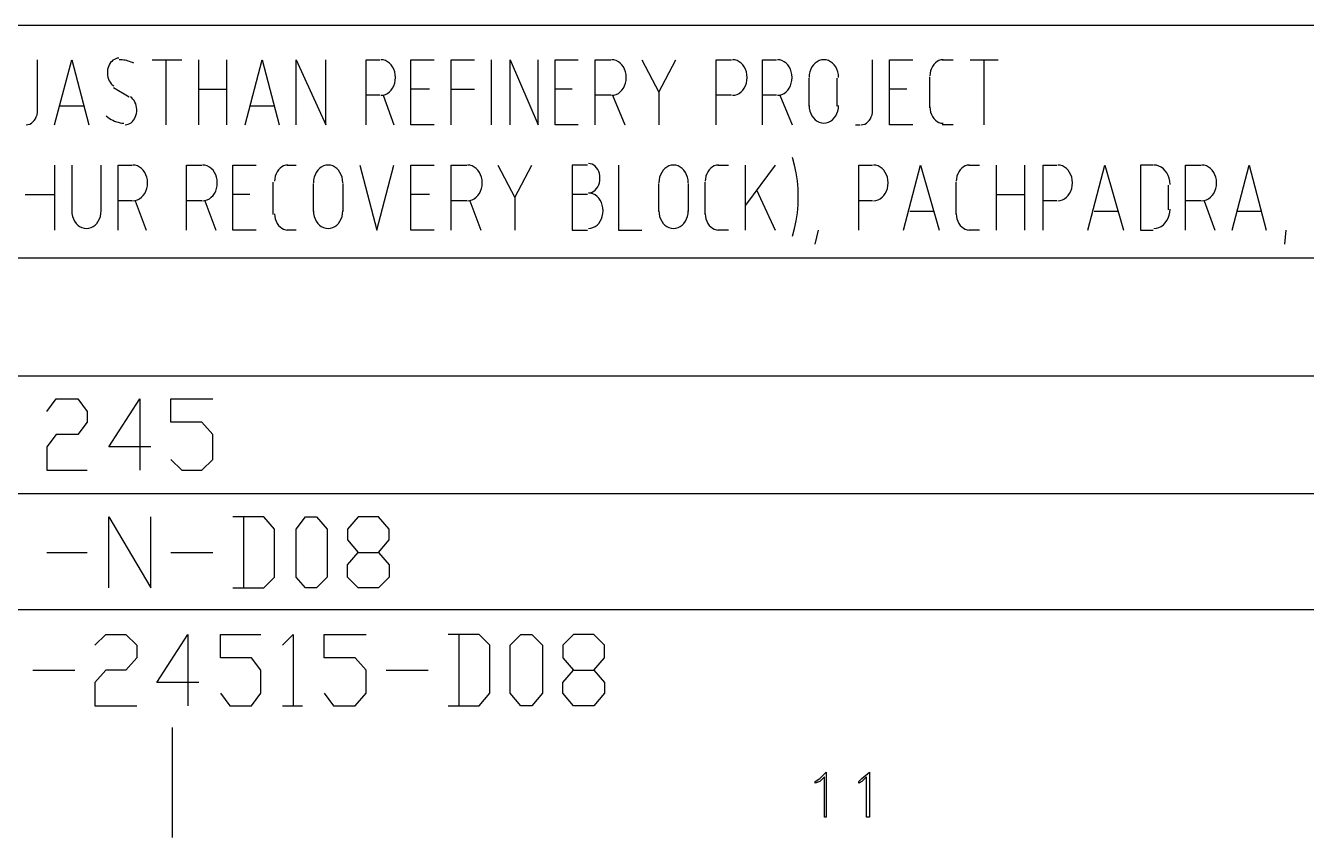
# Model space of a CAD drawing. Header units: millimetres. Extents: x 43 to 1147, y -811 to -31.
# Drawn here: x 943.4 to 1042.6, y -811 to -748.1 of the extents above; entities that cross this region are included whole.
import ezdxf

# ---------------------------------------------------------------- set-up
doc = ezdxf.new("R2010")
doc.units = ezdxf.units.MM
doc.layers.add('EDITED_LINES', color=4, linetype='Continuous')

msp = doc.modelspace()

# ---------------------------------------------------------------- linework, layer by layer
at = {"layer": 'EDITED_LINES'}
for p, q in [((1137.28, -748.12), (52.24, -748.12)), ((944.32, -754.72), (944.32, -750.76)), ((945.64, -755.8), (946.96, -750.76)), ((946.96, -750.76), (948.28, -755.8)), ((949.973, -750.988), (949.896, -751.102)), ((950.06, -750.887), (949.973, -750.988)), ((950.157, -750.802), (950.06, -750.887)), ((950.263, -750.734), (950.157, -750.802)), ((950.375, -750.683), (950.263, -750.734)), ((950.493, -750.651), (950.375, -750.683)), ((950.616, -750.64), (950.493, -750.651)), ((950.763, -750.764), (950.647, -750.76)), ((950.878, -750.773), (950.763, -750.764)), ((950.993, -750.788), (950.878, -750.773)), ((951.107, -750.808), (950.993, -750.788)), ((951.22, -750.833), (951.107, -750.808)), ((951.332, -750.864), (951.22, -750.833)), ((951.444, -750.9), (951.332, -750.864)), ((951.554, -750.94), (951.444, -750.9)), ((951.663, -750.986), (951.554, -750.94)), ((951.771, -751.038), (951.663, -750.986)), ((953.2, -750.76), (955.48, -750.76)), ((954.28, -755.8), (954.28, -750.76)), ((956.8, -755.8), (956.8, -750.76)), ((958.96, -750.76), (958.96, -755.8)), ((960.4, -755.8), (961.72, -750.76)), ((961.72, -750.76), (963.04, -755.8)), ((964.36, -755.8), (964.36, -750.76)), ((964.36, -750.76), (966.64, -755.8)), ((966.64, -755.8), (966.64, -750.76)), ((969.76, -755.8), (969.76, -750.76)), ((969.76, -750.76), (970.84, -750.76)), ((971.085, -750.778), (970.9, -750.76)), ((971.26, -750.83), (971.085, -750.778)), ((971.424, -750.914), (971.26, -750.83)), ((971.573, -751.026), (971.424, -750.914)), ((973.24, -755.8), (973.24, -750.76)), ((973.24, -750.76), (975.04, -750.76)), ((976.36, -755.8), (976.36, -750.76)), ((976.36, -750.76), (978.16, -750.76)), ((979.48, -755.8), (979.48, -750.76)), ((980.92, -755.8), (980.92, -750.76)), ((980.92, -750.76), (983.08, -755.8)), ((983.08, -755.8), (983.08, -750.76)), ((984.4, -755.8), (984.4, -750.76)), ((984.4, -750.76), (986.2, -750.76)), ((987.52, -755.8), (987.52, -750.76)), ((987.52, -750.76), (988.72, -750.76)), ((988.965, -750.778), (988.78, -750.76)), ((989.14, -750.83), (988.965, -750.778)), ((989.304, -750.914), (989.14, -750.83)), ((989.453, -751.026), (989.304, -750.914)), ((991.12, -750.76), (992.44, -753.28)), ((992.44, -753.28), (993.76, -750.76)), ((996.88, -755.8), (996.88, -750.76)), ((996.88, -750.76), (998.08, -750.76)), ((998.325, -750.778), (998.14, -750.76)), ((998.5, -750.83), (998.325, -750.778)), ((998.664, -750.914), (998.5, -750.83)), ((998.813, -751.026), (998.664, -750.914)), ((1000.48, -755.8), (1000.48, -750.76)), ((1000.48, -750.76), (1001.56, -750.76)), ((1001.805, -750.778), (1001.62, -750.76)), ((1001.98, -750.83), (1001.805, -750.778)), ((1002.144, -750.914), (1001.98, -750.83)), ((1002.293, -751.026), (1002.144, -750.914)), ((1004.696, -750.914), (1004.547, -751.026)), ((1004.86, -750.83), (1004.696, -750.914)), ((1005.035, -750.778), (1004.86, -750.83)), ((1005.22, -750.76), (1005.035, -750.778)), ((1005.405, -750.778), (1005.22, -750.76)), ((1005.58, -750.83), (1005.405, -750.778)), ((1005.744, -750.914), (1005.58, -750.83)), ((1005.893, -751.026), (1005.744, -750.914)), ((1009, -754.72), (1009, -750.76)), ((1010.32, -755.8), (1010.32, -750.76)), ((1010.32, -750.76), (1012.12, -750.76)), ((1013.858, -751.003), (1013.739, -751.129)), ((1013.991, -750.901), (1013.858, -751.003)), ((1014.138, -750.824), (1013.991, -750.901)), ((1014.295, -750.777), (1014.138, -750.824)), ((1014.46, -750.76), (1014.295, -750.777)), ((1014.4, -750.76), (1015.24, -750.76)), ((1016.56, -750.76), (1018.72, -750.76)), ((1017.64, -755.8), (1017.64, -750.76)), ((949.724, -751.671), (949.721, -751.824)), ((949.721, -751.824), (949.733, -751.975)), ((949.744, -751.517), (949.724, -751.671)), ((949.733, -751.975), (949.761, -752.12)), ((949.781, -751.368), (949.744, -751.517)), ((949.832, -751.23), (949.781, -751.368)), ((949.896, -751.102), (949.832, -751.23)), ((971.706, -751.164), (971.573, -751.026)), ((971.82, -751.325), (971.706, -751.164)), ((971.913, -751.506), (971.82, -751.325)), ((971.982, -751.704), (971.913, -751.506)), ((972.025, -751.916), (971.982, -751.704)), ((972.04, -752.14), (972.025, -751.916)), ((989.586, -751.164), (989.453, -751.026)), ((989.7, -751.325), (989.586, -751.164)), ((989.793, -751.506), (989.7, -751.325)), ((989.862, -751.704), (989.793, -751.506)), ((989.905, -751.916), (989.862, -751.704)), ((989.92, -752.14), (989.905, -751.916)), ((998.946, -751.164), (998.813, -751.026)), ((999.06, -751.325), (998.946, -751.164)), ((999.153, -751.506), (999.06, -751.325)), ((999.222, -751.704), (999.153, -751.506)), ((999.265, -751.916), (999.222, -751.704)), ((999.28, -752.14), (999.265, -751.916)), ((1002.426, -751.164), (1002.293, -751.026)), ((1002.54, -751.325), (1002.426, -751.164)), ((1002.633, -751.506), (1002.54, -751.325)), ((1002.702, -751.704), (1002.633, -751.506)), ((1002.745, -751.916), (1002.702, -751.704)), ((1002.76, -752.14), (1002.745, -751.916)), ((1004.095, -751.916), (1004.08, -752.14)), ((1004.138, -751.704), (1004.095, -751.916)), ((1004.207, -751.506), (1004.138, -751.704)), ((1004.3, -751.325), (1004.207, -751.506)), ((1004.414, -751.164), (1004.3, -751.325)), ((1004.547, -751.026), (1004.414, -751.164)), ((1006.026, -751.164), (1005.893, -751.026)), ((1006.14, -751.325), (1006.026, -751.164)), ((1006.233, -751.506), (1006.14, -751.325)), ((1006.302, -751.704), (1006.233, -751.506)), ((1006.345, -751.916), (1006.302, -751.704)), ((1006.36, -752.14), (1006.345, -751.916)), ((1013.453, -751.816), (1013.44, -752.02)), ((1013.492, -751.622), (1013.453, -751.816)), ((1013.554, -751.441), (1013.492, -751.622)), ((1013.637, -751.276), (1013.554, -751.441)), ((1013.739, -751.129), (1013.637, -751.276)), ((949.761, -752.12), (949.804, -752.26)), ((949.804, -752.26), (949.86, -752.391)), ((949.86, -752.391), (949.93, -752.512)), ((949.93, -752.512), (950.013, -752.621)), ((950.013, -752.621), (950.107, -752.717)), ((950.107, -752.717), (950.213, -752.797)), ((950.2, -752.92), (951.4, -753.64)), ((971.706, -753.116), (971.82, -752.955)), ((971.82, -752.955), (971.913, -752.774)), ((971.913, -752.774), (971.982, -752.576)), ((971.982, -752.576), (972.025, -752.364)), ((972.025, -752.364), (972.04, -752.14)), ((989.586, -753.116), (989.7, -752.955)), ((989.7, -752.955), (989.793, -752.774)), ((989.793, -752.774), (989.862, -752.576)), ((989.862, -752.576), (989.905, -752.364)), ((989.905, -752.364), (989.92, -752.14)), ((998.946, -753.116), (999.06, -752.955)), ((999.06, -752.955), (999.153, -752.774)), ((999.153, -752.774), (999.222, -752.576)), ((999.222, -752.576), (999.265, -752.364)), ((999.265, -752.364), (999.28, -752.14)), ((1002.426, -753.116), (1002.54, -752.955)), ((1002.54, -752.955), (1002.633, -752.774)), ((1002.633, -752.774), (1002.702, -752.576)), ((1002.702, -752.576), (1002.745, -752.364)), ((1002.745, -752.364), (1002.76, -752.14)), ((1004.08, -754.36), (1004.08, -752.2)), ((1006.24, -752.2), (1006.24, -754.36)), ((1013.44, -754.48), (1013.44, -752.08)), ((951.613, -753.723), (951.507, -753.643)), ((951.707, -753.819), (951.613, -753.723)), ((951.79, -753.928), (951.707, -753.819)), ((951.86, -754.049), (951.79, -753.928)), ((956.8, -753.04), (958.96, -753.04)), ((970.84, -753.52), (969.76, -753.52)), ((970.9, -753.52), (971.085, -753.502)), ((971.08, -753.52), (971.92, -755.8)), ((971.085, -753.502), (971.26, -753.45)), ((971.26, -753.45), (971.424, -753.366)), ((971.424, -753.366), (971.573, -753.254)), ((971.573, -753.254), (971.706, -753.116)), ((974.68, -753.04), (973.24, -753.04)), ((976.36, -753.04), (978.16, -753.04)), ((985.72, -753.04), (984.4, -753.04)), ((988.72, -753.52), (987.52, -753.52)), ((988.78, -753.52), (988.965, -753.502)), ((988.84, -753.52), (989.8, -755.8)), ((988.965, -753.502), (989.14, -753.45)), ((989.14, -753.45), (989.304, -753.366)), ((989.304, -753.366), (989.453, -753.254)), ((989.453, -753.254), (989.586, -753.116)), ((992.44, -753.28), (992.44, -755.8)), ((998.08, -753.52), (996.88, -753.52)), ((998.14, -753.52), (998.325, -753.502)), ((998.325, -753.502), (998.5, -753.45)), ((998.5, -753.45), (998.664, -753.366)), ((998.664, -753.366), (998.813, -753.254)), ((998.813, -753.254), (998.946, -753.116)), ((1001.56, -753.52), (1000.48, -753.52)), ((1001.62, -753.52), (1001.805, -753.502)), ((1001.8, -753.52), (1002.76, -755.8)), ((1001.805, -753.502), (1001.98, -753.45)), ((1001.98, -753.45), (1002.144, -753.366)), ((1002.144, -753.366), (1002.293, -753.254)), ((1002.293, -753.254), (1002.426, -753.116)), ((1011.64, -753.04), (1010.32, -753.04)), ((944.274, -755.02), (944.308, -754.845)), ((944.308, -754.845), (944.32, -754.66)), ((947.92, -754.36), (946, -754.36)), ((951.916, -754.18), (951.86, -754.049)), ((951.959, -754.32), (951.916, -754.18)), ((951.939, -755.072), (951.976, -754.923)), ((951.987, -754.465), (951.959, -754.32)), ((951.976, -754.923), (951.996, -754.769)), ((951.999, -754.616), (951.987, -754.465)), ((951.996, -754.769), (951.999, -754.616)), ((962.68, -754.36), (960.76, -754.36)), ((1004.08, -754.3), (1004.095, -754.524)), ((1004.095, -754.524), (1004.138, -754.736)), ((1004.138, -754.736), (1004.207, -754.934)), ((1004.207, -754.934), (1004.3, -755.115)), ((1006.14, -755.115), (1006.233, -754.934)), ((1006.233, -754.934), (1006.302, -754.736)), ((1006.302, -754.736), (1006.345, -754.524)), ((1006.345, -754.524), (1006.36, -754.3)), ((1008.954, -755.02), (1008.988, -754.845)), ((1008.988, -754.845), (1009, -754.66)), ((1013.44, -754.42), (1013.453, -754.624)), ((1013.453, -754.624), (1013.492, -754.818)), ((1013.492, -754.818), (1013.554, -754.999)), ((943.42, -755.8), (943.566, -755.785)), ((943.566, -755.785), (943.704, -755.742)), ((943.704, -755.742), (943.834, -755.673)), ((943.834, -755.673), (943.952, -755.58)), ((943.952, -755.58), (944.056, -755.466)), ((944.056, -755.466), (944.146, -755.333)), ((944.146, -755.333), (944.22, -755.184)), ((944.22, -755.184), (944.274, -755.02)), ((949.636, -755.119), (949.759, -755.216)), ((949.759, -755.216), (949.885, -755.305)), ((949.885, -755.305), (950.015, -755.385)), ((950.015, -755.385), (950.148, -755.456)), ((950.148, -755.456), (950.284, -755.517)), ((950.284, -755.517), (950.423, -755.568)), ((950.423, -755.568), (950.564, -755.611)), ((950.564, -755.611), (950.706, -755.643)), ((950.706, -755.643), (950.851, -755.665)), ((950.851, -755.665), (950.996, -755.677)), ((951.104, -755.8), (951.227, -755.789)), ((951.227, -755.789), (951.345, -755.757)), ((951.345, -755.757), (951.457, -755.706)), ((951.457, -755.706), (951.563, -755.638)), ((951.563, -755.638), (951.66, -755.553)), ((951.66, -755.553), (951.747, -755.452)), ((951.747, -755.452), (951.824, -755.338)), ((951.824, -755.338), (951.888, -755.21)), ((951.888, -755.21), (951.939, -755.072)), ((975.04, -755.8), (973.24, -755.8)), ((986.2, -755.8), (984.4, -755.8)), ((1004.3, -755.115), (1004.414, -755.276)), ((1004.414, -755.276), (1004.547, -755.414)), ((1004.547, -755.414), (1004.696, -755.526)), ((1004.696, -755.526), (1004.86, -755.61)), ((1004.86, -755.61), (1005.035, -755.662)), ((1005.035, -755.662), (1005.22, -755.68)), ((1005.22, -755.68), (1005.405, -755.662)), ((1005.405, -755.662), (1005.58, -755.61)), ((1005.58, -755.61), (1005.744, -755.526)), ((1005.744, -755.526), (1005.893, -755.414)), ((1005.893, -755.414), (1006.026, -755.276)), ((1006.026, -755.276), (1006.14, -755.115)), ((1007.68, -755.8), (1008.04, -755.8)), ((1008.1, -755.8), (1008.246, -755.785)), ((1008.246, -755.785), (1008.384, -755.742)), ((1008.384, -755.742), (1008.514, -755.673)), ((1008.514, -755.673), (1008.632, -755.58)), ((1008.632, -755.58), (1008.736, -755.466)), ((1008.736, -755.466), (1008.826, -755.333)), ((1008.826, -755.333), (1008.9, -755.184)), ((1008.9, -755.184), (1008.954, -755.02)), ((1012.12, -755.8), (1010.32, -755.8)), ((1013.554, -754.999), (1013.637, -755.164)), ((1013.637, -755.164), (1013.739, -755.311)), ((1013.739, -755.311), (1013.858, -755.437)), ((1013.858, -755.437), (1013.991, -755.539)), ((1013.991, -755.539), (1014.138, -755.616)), ((1014.138, -755.616), (1014.295, -755.664)), ((1014.295, -755.664), (1014.46, -755.68)), ((1015.24, -755.8), (1014.4, -755.8)), ((945.64, -758.92), (945.64, -763.96)), ((946.96, -758.92), (946.96, -762.52)), ((949.24, -762.52), (949.24, -758.92)), ((950.56, -763.96), (950.56, -758.92)), ((950.56, -758.92), (951.64, -758.92)), ((951.885, -758.938), (951.7, -758.92)), ((952.06, -758.99), (951.885, -758.938)), ((955.84, -763.96), (955.84, -758.92)), ((955.84, -758.92), (957.04, -758.92)), ((957.285, -758.938), (957.1, -758.92)), ((957.46, -758.99), (957.285, -758.938)), ((959.44, -763.96), (959.44, -758.92)), ((959.44, -758.92), (961.24, -758.92)), ((963.534, -758.936), (963.378, -758.984)), ((963.7, -758.92), (963.534, -758.936)), ((963.64, -758.92), (964.36, -758.92)), ((966.635, -758.938), (966.46, -758.99)), ((966.82, -758.92), (966.635, -758.938)), ((967.005, -758.938), (966.82, -758.92)), ((967.18, -758.99), (967.005, -758.938)), ((969.28, -758.92), (970.6, -763.96)), ((970.6, -763.96), (971.92, -758.92)), ((973.24, -763.96), (973.24, -758.92)), ((973.24, -758.92), (975.04, -758.92)), ((976.36, -763.96), (976.36, -758.92)), ((976.36, -758.92), (977.56, -758.92)), ((977.805, -758.938), (977.62, -758.92)), ((977.98, -758.99), (977.805, -758.938)), ((979.96, -758.92), (981.28, -761.44)), ((981.28, -761.44), (982.6, -758.92)), ((986.92, -758.92), (985.72, -758.92)), ((985.72, -758.92), (985.72, -763.96)), ((987.126, -758.815), (986.98, -758.8)), ((987.264, -758.858), (987.126, -758.815)), ((987.394, -758.927), (987.264, -758.858)), ((987.512, -759.02), (987.394, -758.927)), ((989.32, -758.92), (989.32, -763.96)), ((993.395, -758.938), (993.22, -758.99)), ((993.58, -758.92), (993.395, -758.938)), ((993.765, -758.938), (993.58, -758.92)), ((993.94, -758.99), (993.765, -758.938)), ((996.895, -758.936), (996.738, -758.984)), ((997.06, -758.92), (996.895, -758.936)), ((997, -758.92), (997.84, -758.92)), ((999.16, -763.96), (999.16, -758.92)), ((1001.44, -758.92), (999.16, -762.04)), ((1002.955, -758.925), (1002.794, -758.329)), ((1003.079, -759.53), (1002.955, -758.925)), ((1007.92, -763.96), (1007.92, -758.92)), ((1007.92, -758.92), (1009, -758.92)), ((1009.245, -758.938), (1009.06, -758.92)), ((1009.42, -758.99), (1009.245, -758.938)), ((1011.4, -763.96), (1012.72, -758.92)), ((1012.72, -758.92), (1014.16, -763.96)), ((1016.335, -758.936), (1016.178, -758.984)), ((1016.5, -758.92), (1016.335, -758.936)), ((1016.44, -758.92), (1017.28, -758.92)), ((1018.6, -763.96), (1018.6, -758.92)), ((1020.76, -758.92), (1020.76, -763.96)), ((1022.2, -763.96), (1022.2, -758.92)), ((1022.2, -758.92), (1023.28, -758.92)), ((1023.525, -758.938), (1023.34, -758.92)), ((1023.7, -758.99), (1023.525, -758.938)), ((1025.68, -763.96), (1027, -758.92)), ((1027, -758.92), (1028.44, -763.96)), ((1030.72, -758.92), (1029.76, -758.92)), ((1029.76, -758.92), (1029.76, -763.96)), ((1030.984, -758.94), (1030.78, -758.92)), ((1031.178, -758.996), (1030.984, -758.94)), ((1033.24, -763.96), (1033.24, -758.92)), ((1033.24, -758.92), (1034.44, -758.92)), ((1034.685, -758.938), (1034.5, -758.92)), ((1034.86, -758.99), (1034.685, -758.938)), ((1036.84, -763.96), (1038.16, -758.92)), ((1038.16, -758.92), (1039.48, -763.96)), ((952.224, -759.074), (952.06, -758.99)), ((952.373, -759.186), (952.224, -759.074)), ((952.506, -759.324), (952.373, -759.186)), ((952.62, -759.485), (952.506, -759.324)), ((952.713, -759.666), (952.62, -759.485)), ((952.782, -759.864), (952.713, -759.666)), ((952.825, -760.076), (952.782, -759.864)), ((957.624, -759.074), (957.46, -758.99)), ((957.773, -759.186), (957.624, -759.074)), ((957.906, -759.324), (957.773, -759.186)), ((958.02, -759.485), (957.906, -759.324)), ((958.113, -759.666), (958.02, -759.485)), ((958.182, -759.864), (958.113, -759.666)), ((958.225, -760.076), (958.182, -759.864)), ((962.732, -759.782), (962.693, -759.976)), ((962.794, -759.601), (962.732, -759.782)), ((962.877, -759.436), (962.794, -759.601)), ((962.979, -759.289), (962.877, -759.436)), ((963.098, -759.163), (962.979, -759.289)), ((963.231, -759.061), (963.098, -759.163)), ((963.378, -758.984), (963.231, -759.061)), ((965.738, -759.864), (965.695, -760.076)), ((965.807, -759.666), (965.738, -759.864)), ((965.9, -759.485), (965.807, -759.666)), ((966.014, -759.324), (965.9, -759.485)), ((966.147, -759.186), (966.014, -759.324)), ((966.296, -759.074), (966.147, -759.186)), ((966.46, -758.99), (966.296, -759.074)), ((967.344, -759.074), (967.18, -758.99)), ((967.493, -759.186), (967.344, -759.074)), ((967.626, -759.324), (967.493, -759.186)), ((967.74, -759.485), (967.626, -759.324)), ((967.833, -759.666), (967.74, -759.485)), ((967.902, -759.864), (967.833, -759.666)), ((967.945, -760.076), (967.902, -759.864)), ((978.144, -759.074), (977.98, -758.99)), ((978.293, -759.186), (978.144, -759.074)), ((978.426, -759.324), (978.293, -759.186)), ((978.54, -759.485), (978.426, -759.324)), ((978.633, -759.666), (978.54, -759.485)), ((978.702, -759.864), (978.633, -759.666)), ((978.745, -760.076), (978.702, -759.864)), ((987.616, -759.134), (987.512, -759.02)), ((987.706, -759.267), (987.616, -759.134)), ((987.78, -759.416), (987.706, -759.267)), ((987.834, -759.58), (987.78, -759.416)), ((987.868, -759.755), (987.834, -759.58)), ((987.88, -759.94), (987.868, -759.755)), ((987.868, -760.125), (987.88, -759.94)), ((992.498, -759.864), (992.455, -760.076)), ((992.567, -759.666), (992.498, -759.864)), ((992.66, -759.485), (992.567, -759.666)), ((992.774, -759.324), (992.66, -759.485)), ((992.907, -759.186), (992.774, -759.324)), ((993.056, -759.074), (992.907, -759.186)), ((993.22, -758.99), (993.056, -759.074)), ((994.104, -759.074), (993.94, -758.99)), ((994.253, -759.186), (994.104, -759.074)), ((994.386, -759.324), (994.253, -759.186)), ((994.5, -759.485), (994.386, -759.324)), ((994.593, -759.666), (994.5, -759.485)), ((994.662, -759.864), (994.593, -759.666)), ((994.705, -760.076), (994.662, -759.864)), ((996.092, -759.782), (996.053, -759.976)), ((996.154, -759.601), (996.092, -759.782)), ((996.237, -759.436), (996.154, -759.601)), ((996.339, -759.289), (996.237, -759.436)), ((996.458, -759.163), (996.339, -759.289)), ((996.591, -759.061), (996.458, -759.163)), ((996.738, -758.984), (996.591, -759.061)), ((1003.169, -760.143), (1003.079, -759.53)), ((1009.584, -759.074), (1009.42, -758.99)), ((1009.733, -759.186), (1009.584, -759.074)), ((1009.866, -759.324), (1009.733, -759.186)), ((1009.98, -759.485), (1009.866, -759.324)), ((1010.073, -759.666), (1009.98, -759.485)), ((1010.142, -759.864), (1010.073, -759.666)), ((1010.185, -760.076), (1010.142, -759.864)), ((1015.532, -759.782), (1015.493, -759.976)), ((1015.594, -759.601), (1015.532, -759.782)), ((1015.677, -759.436), (1015.594, -759.601)), ((1015.779, -759.289), (1015.677, -759.436)), ((1015.898, -759.163), (1015.779, -759.289)), ((1016.031, -759.061), (1015.898, -759.163)), ((1016.178, -758.984), (1016.031, -759.061)), ((1023.864, -759.074), (1023.7, -758.99)), ((1024.013, -759.186), (1023.864, -759.074)), ((1024.146, -759.324), (1024.013, -759.186)), ((1024.26, -759.485), (1024.146, -759.324)), ((1024.353, -759.666), (1024.26, -759.485)), ((1024.422, -759.864), (1024.353, -759.666)), ((1024.465, -760.076), (1024.422, -759.864)), ((1031.359, -759.087), (1031.178, -758.996)), ((1031.524, -759.209), (1031.359, -759.087)), ((1031.671, -759.359), (1031.524, -759.209)), ((1031.797, -759.534), (1031.671, -759.359)), ((1031.899, -759.731), (1031.797, -759.534)), ((1031.976, -759.946), (1031.899, -759.731)), ((1032.024, -760.177), (1031.976, -759.946)), ((1035.024, -759.074), (1034.86, -758.99)), ((1035.173, -759.186), (1035.024, -759.074)), ((1035.306, -759.324), (1035.173, -759.186)), ((1035.42, -759.485), (1035.306, -759.324)), ((1035.513, -759.666), (1035.42, -759.485)), ((1035.582, -759.864), (1035.513, -759.666)), ((1035.625, -760.076), (1035.582, -759.864)), ((952.62, -761.115), (952.713, -760.934)), ((952.713, -760.934), (952.782, -760.736)), ((952.782, -760.736), (952.825, -760.524)), ((952.84, -760.3), (952.825, -760.076)), ((952.825, -760.524), (952.84, -760.3)), ((958.02, -761.115), (958.113, -760.934)), ((958.113, -760.934), (958.182, -760.736)), ((958.182, -760.736), (958.225, -760.524)), ((958.24, -760.3), (958.225, -760.076)), ((958.225, -760.524), (958.24, -760.3)), ((962.56, -762.76), (962.56, -760.24)), ((962.693, -759.976), (962.68, -760.18)), ((965.695, -760.076), (965.68, -760.3)), ((965.68, -762.52), (965.68, -760.36)), ((967.96, -760.3), (967.945, -760.076)), ((967.96, -760.36), (967.96, -762.52)), ((978.54, -761.115), (978.633, -760.934)), ((978.633, -760.934), (978.702, -760.736)), ((978.702, -760.736), (978.745, -760.524)), ((978.76, -760.3), (978.745, -760.076)), ((978.745, -760.524), (978.76, -760.3)), ((987.394, -760.953), (987.512, -760.86)), ((987.512, -760.86), (987.616, -760.746)), ((987.616, -760.746), (987.706, -760.613)), ((987.706, -760.613), (987.78, -760.464)), ((987.78, -760.464), (987.834, -760.3)), ((987.834, -760.3), (987.868, -760.125)), ((992.455, -760.076), (992.44, -760.3)), ((992.44, -762.52), (992.44, -760.36)), ((994.72, -760.3), (994.705, -760.076)), ((994.72, -760.36), (994.72, -762.52)), ((996.053, -759.976), (996.04, -760.18)), ((996.04, -762.76), (996.04, -760.24)), ((1000, -760.84), (1001.44, -763.96)), ((1003.222, -760.76), (1003.169, -760.143)), ((1003.24, -761.38), (1003.222, -760.76)), ((1009.98, -761.115), (1010.073, -760.934)), ((1010.073, -760.934), (1010.142, -760.736)), ((1010.142, -760.736), (1010.185, -760.524)), ((1010.2, -760.3), (1010.185, -760.076)), ((1010.185, -760.524), (1010.2, -760.3)), ((1015.493, -759.976), (1015.48, -760.18)), ((1015.48, -762.76), (1015.48, -760.24)), ((1024.26, -761.115), (1024.353, -760.934)), ((1024.353, -760.934), (1024.422, -760.736)), ((1024.422, -760.736), (1024.465, -760.524)), ((1024.48, -760.3), (1024.465, -760.076)), ((1024.465, -760.524), (1024.48, -760.3)), ((1031.92, -762.4), (1031.92, -760.48)), ((1032.04, -760.42), (1032.024, -760.177)), ((1035.42, -761.115), (1035.513, -760.934)), ((1035.513, -760.934), (1035.582, -760.736)), ((1035.582, -760.736), (1035.625, -760.524)), ((1035.64, -760.3), (1035.625, -760.076)), ((1035.625, -760.524), (1035.64, -760.3)), ((943.36, -761.2), (945.64, -761.2)), ((951.64, -761.68), (950.56, -761.68)), ((951.7, -761.68), (951.885, -761.662)), ((951.88, -761.68), (952.72, -763.96)), ((951.885, -761.662), (952.06, -761.61)), ((952.06, -761.61), (952.224, -761.526)), ((952.224, -761.526), (952.373, -761.414)), ((952.373, -761.414), (952.506, -761.276)), ((952.506, -761.276), (952.62, -761.115)), ((957.04, -761.68), (955.84, -761.68)), ((957.1, -761.68), (957.285, -761.662)), ((957.28, -761.68), (958.12, -763.96)), ((957.285, -761.662), (957.46, -761.61)), ((957.46, -761.61), (957.624, -761.526)), ((957.624, -761.526), (957.773, -761.414)), ((957.773, -761.414), (957.906, -761.276)), ((957.906, -761.276), (958.02, -761.115)), ((960.76, -761.2), (959.44, -761.2)), ((974.68, -761.2), (973.24, -761.2)), ((977.56, -761.68), (976.36, -761.68)), ((977.62, -761.68), (977.805, -761.662)), ((977.8, -761.68), (978.64, -763.96)), ((977.805, -761.662), (977.98, -761.61)), ((977.98, -761.61), (978.144, -761.526)), ((978.144, -761.526), (978.293, -761.414)), ((978.293, -761.414), (978.426, -761.276)), ((978.426, -761.276), (978.54, -761.115)), ((981.28, -761.44), (981.28, -763.96)), ((986.92, -761.2), (985.72, -761.2)), ((986.98, -761.08), (987.126, -761.065)), ((987.165, -761.098), (986.98, -761.08)), ((987.126, -761.065), (987.264, -761.022)), ((987.34, -761.15), (987.165, -761.098)), ((987.264, -761.022), (987.394, -760.953)), ((987.504, -761.234), (987.34, -761.15)), ((987.653, -761.346), (987.504, -761.234)), ((987.786, -761.484), (987.653, -761.346)), ((987.9, -761.645), (987.786, -761.484)), ((987.993, -761.826), (987.9, -761.645)), ((988.062, -762.024), (987.993, -761.826)), ((1003.222, -762), (1003.24, -761.38)), ((1009, -761.68), (1007.92, -761.68)), ((1009.06, -761.68), (1009.245, -761.662)), ((1009.245, -761.662), (1009.42, -761.61)), ((1009.42, -761.61), (1009.584, -761.526)), ((1009.584, -761.526), (1009.733, -761.414)), ((1009.733, -761.414), (1009.866, -761.276)), ((1009.866, -761.276), (1009.98, -761.115)), ((1018.6, -761.2), (1020.76, -761.2)), ((1023.28, -761.68), (1022.2, -761.68)), ((1023.34, -761.68), (1023.525, -761.662)), ((1023.525, -761.662), (1023.7, -761.61)), ((1023.7, -761.61), (1023.864, -761.526)), ((1023.864, -761.526), (1024.013, -761.414)), ((1024.013, -761.414), (1024.146, -761.276)), ((1024.146, -761.276), (1024.26, -761.115)), ((1034.44, -761.68), (1033.24, -761.68)), ((1034.5, -761.68), (1034.685, -761.662)), ((1034.68, -761.68), (1035.52, -763.96)), ((1034.685, -761.662), (1034.86, -761.61)), ((1034.86, -761.61), (1035.024, -761.526)), ((1035.024, -761.526), (1035.173, -761.414)), ((1035.173, -761.414), (1035.306, -761.276)), ((1035.306, -761.276), (1035.42, -761.115)), ((946.96, -762.46), (946.975, -762.684)), ((946.975, -762.684), (947.018, -762.896)), ((947.018, -762.896), (947.087, -763.094)), ((949.113, -763.094), (949.182, -762.896)), ((949.182, -762.896), (949.225, -762.684)), ((949.225, -762.684), (949.24, -762.46)), ((962.68, -762.7), (962.693, -762.904)), ((962.693, -762.904), (962.732, -763.098)), ((965.68, -762.46), (965.695, -762.684)), ((965.695, -762.684), (965.738, -762.896)), ((965.738, -762.896), (965.807, -763.094)), ((967.833, -763.094), (967.902, -762.896)), ((967.902, -762.896), (967.945, -762.684)), ((967.945, -762.684), (967.96, -762.46)), ((987.993, -763.094), (988.062, -762.896)), ((988.105, -762.236), (988.062, -762.024)), ((988.062, -762.896), (988.105, -762.684)), ((988.12, -762.46), (988.105, -762.236)), ((988.105, -762.684), (988.12, -762.46)), ((992.44, -762.46), (992.455, -762.684)), ((992.455, -762.684), (992.498, -762.896)), ((992.498, -762.896), (992.567, -763.094)), ((994.593, -763.094), (994.662, -762.896)), ((994.662, -762.896), (994.705, -762.684)), ((994.705, -762.684), (994.72, -762.46)), ((996.04, -762.7), (996.053, -762.904)), ((996.053, -762.904), (996.092, -763.098)), ((1003.079, -763.23), (1003.169, -762.617)), ((1003.169, -762.617), (1003.222, -762)), ((1013.68, -762.52), (1011.88, -762.52)), ((1015.48, -762.7), (1015.493, -762.904)), ((1015.493, -762.904), (1015.532, -763.098)), ((1027.96, -762.52), (1026.16, -762.52)), ((1031.899, -763.029), (1031.976, -762.814)), ((1031.976, -762.814), (1032.024, -762.583)), ((1032.024, -762.583), (1032.04, -762.34)), ((1039.12, -762.52), (1037.2, -762.52)), ((947.087, -763.094), (947.18, -763.275)), ((947.18, -763.275), (947.294, -763.436)), ((947.294, -763.436), (947.427, -763.574)), ((947.427, -763.574), (947.576, -763.686)), ((947.576, -763.686), (947.74, -763.77)), ((947.74, -763.77), (947.915, -763.822)), ((947.915, -763.822), (948.1, -763.84)), ((948.1, -763.84), (948.285, -763.822)), ((948.285, -763.822), (948.46, -763.77)), ((948.46, -763.77), (948.624, -763.686)), ((948.624, -763.686), (948.773, -763.574)), ((948.773, -763.574), (948.906, -763.436)), ((948.906, -763.436), (949.02, -763.275)), ((949.02, -763.275), (949.113, -763.094)), ((962.732, -763.098), (962.794, -763.279)), ((962.794, -763.279), (962.877, -763.444)), ((962.877, -763.444), (962.979, -763.591)), ((962.979, -763.591), (963.098, -763.717)), ((963.098, -763.717), (963.231, -763.819)), ((963.231, -763.819), (963.378, -763.896)), ((963.378, -763.896), (963.534, -763.944)), ((965.807, -763.094), (965.9, -763.275)), ((965.9, -763.275), (966.014, -763.436)), ((966.014, -763.436), (966.147, -763.574)), ((966.147, -763.574), (966.296, -763.686)), ((966.296, -763.686), (966.46, -763.77)), ((966.46, -763.77), (966.635, -763.822)), ((966.635, -763.822), (966.82, -763.84)), ((966.82, -763.84), (967.005, -763.822)), ((967.005, -763.822), (967.18, -763.77)), ((967.18, -763.77), (967.344, -763.686)), ((967.344, -763.686), (967.493, -763.574)), ((967.493, -763.574), (967.626, -763.436)), ((967.626, -763.436), (967.74, -763.275)), ((967.74, -763.275), (967.833, -763.094)), ((986.98, -763.84), (987.165, -763.822)), ((987.165, -763.822), (987.34, -763.77)), ((987.34, -763.77), (987.504, -763.686)), ((987.504, -763.686), (987.653, -763.574)), ((987.653, -763.574), (987.786, -763.436)), ((987.786, -763.436), (987.9, -763.275)), ((987.9, -763.275), (987.993, -763.094)), ((992.567, -763.094), (992.66, -763.275)), ((992.66, -763.275), (992.774, -763.436)), ((992.774, -763.436), (992.907, -763.574)), ((992.907, -763.574), (993.056, -763.686)), ((993.056, -763.686), (993.22, -763.77)), ((993.22, -763.77), (993.395, -763.822)), ((993.395, -763.822), (993.58, -763.84)), ((993.58, -763.84), (993.765, -763.822)), ((993.765, -763.822), (993.94, -763.77)), ((993.94, -763.77), (994.104, -763.686)), ((994.104, -763.686), (994.253, -763.574)), ((994.253, -763.574), (994.386, -763.436)), ((994.386, -763.436), (994.5, -763.275)), ((994.5, -763.275), (994.593, -763.094)), ((996.092, -763.098), (996.154, -763.279)), ((996.154, -763.279), (996.237, -763.444)), ((996.237, -763.444), (996.339, -763.591)), ((996.339, -763.591), (996.458, -763.717)), ((996.458, -763.717), (996.591, -763.819)), ((996.591, -763.819), (996.738, -763.896)), ((996.738, -763.896), (996.895, -763.944)), ((1002.794, -764.431), (1002.955, -763.835)), ((1002.955, -763.835), (1003.079, -763.23)), ((1015.532, -763.098), (1015.594, -763.279)), ((1015.594, -763.279), (1015.677, -763.444)), ((1015.677, -763.444), (1015.779, -763.591)), ((1015.779, -763.591), (1015.898, -763.717)), ((1015.898, -763.717), (1016.031, -763.819)), ((1016.031, -763.819), (1016.178, -763.896)), ((1016.178, -763.896), (1016.335, -763.944)), ((1030.78, -763.84), (1030.984, -763.82)), ((1030.984, -763.82), (1031.178, -763.764)), ((1031.178, -763.764), (1031.359, -763.673)), ((1031.359, -763.673), (1031.524, -763.551)), ((1031.524, -763.551), (1031.671, -763.401)), ((1031.671, -763.401), (1031.797, -763.226)), ((1031.797, -763.226), (1031.899, -763.029)), ((961.24, -763.96), (959.44, -763.96)), ((963.534, -763.944), (963.7, -763.96)), ((964.36, -763.96), (963.64, -763.96)), ((975.04, -763.96), (973.24, -763.96)), ((985.72, -763.96), (986.92, -763.96)), ((989.32, -763.96), (991.12, -763.96)), ((996.895, -763.944), (997.06, -763.96)), ((997.84, -763.96), (997, -763.96)), ((1004.56, -765.04), (1004.8, -763.96)), ((1016.335, -763.944), (1016.5, -763.96)), ((1017.28, -763.96), (1016.44, -763.96)), ((1029.76, -763.96), (1030.72, -763.96)), ((1040.92, -765.04), (1041.04, -763.96)), ((820.36, -766.12), (1137.28, -766.12)), ((820.36, -775.24), (1137.28, -775.24)), ((945.04, -778), (945.76, -777.04)), ((945.76, -777.04), (947.44, -777.04)), ((947.44, -777.04), (948.16, -778)), ((949.84, -780.76), (952.24, -777.04)), ((952.24, -777.04), (952.24, -782.56)), ((954.64, -778.84), (954.64, -777.04)), ((954.64, -777.04), (957.88, -777.04)), ((948.16, -778), (948.16, -778.84)), ((948.16, -778.84), (947.44, -779.8)), ((957.04, -778.84), (954.64, -778.84)), ((957.88, -779.8), (957.04, -778.84)), ((945.76, -779.8), (945.04, -780.76)), ((945.04, -780.76), (945.04, -782.56)), ((947.44, -779.8), (945.76, -779.8)), ((953.08, -780.76), (949.84, -780.76)), ((957.88, -781.72), (957.88, -779.8)), ((954.64, -781.72), (955.48, -782.56)), ((957.04, -782.56), (957.88, -781.72)), ((945.04, -782.56), (948.16, -782.56)), ((955.48, -782.56), (957.04, -782.56)), ((820.36, -784.36), (1137.28, -784.36)), ((949.84, -791.68), (949.84, -786.16)), ((949.84, -786.16), (953.08, -791.68)), ((953.08, -791.68), (953.08, -786.16)), ((961.84, -786.16), (959.44, -786.16)), ((960.28, -786.16), (960.28, -791.68)), ((962.68, -787.12), (961.84, -786.16)), ((964.36, -787.12), (965.08, -786.16)), ((965.08, -786.16), (965.92, -786.16)), ((965.92, -786.16), (966.76, -787.12)), ((969.16, -786.16), (968.32, -787.12)), ((970.72, -786.16), (969.16, -786.16)), ((971.56, -787.12), (970.72, -786.16)), ((962.68, -790.84), (962.68, -787.12)), ((964.36, -790.84), (964.36, -787.12)), ((966.76, -787.12), (966.76, -790.84)), ((968.32, -787.12), (968.32, -787.96)), ((971.56, -787.96), (971.56, -787.12)), ((968.32, -787.96), (969.16, -788.92)), ((970.72, -788.92), (971.56, -787.96)), ((945.04, -788.92), (948.16, -788.92)), ((954.64, -788.92), (957.88, -788.92)), ((968.32, -789.88), (969.16, -788.92)), ((969.16, -788.92), (970.72, -788.92)), ((970.72, -788.92), (971.56, -789.88)), ((968.32, -790.84), (968.32, -789.88)), ((971.56, -789.88), (971.56, -790.84)), ((959.44, -791.68), (961.84, -791.68)), ((961.84, -791.68), (962.68, -790.84)), ((965.08, -791.68), (964.36, -790.84)), ((965.92, -791.68), (965.08, -791.68)), ((966.76, -790.84), (965.92, -791.68)), ((969.16, -791.68), (968.32, -790.84)), ((970.72, -791.68), (969.16, -791.68)), ((971.56, -790.84), (970.72, -791.68)), ((820.36, -793.36), (1137.28, -793.36)), ((948.76, -796.12), (949.6, -795.28)), ((949.6, -795.28), (951.16, -795.28)), ((951.16, -795.28), (952, -796.12)), ((953.56, -799), (955.96, -795.28)), ((955.96, -795.28), (955.96, -800.8)), ((958.48, -797.08), (958.48, -795.28)), ((958.48, -795.28), (961.6, -795.28)), ((963.28, -796.12), (964.12, -795.28)), ((964.12, -795.28), (964.12, -800.8)), ((966.52, -797.08), (966.52, -795.28)), ((966.52, -795.28), (969.76, -795.28)), ((978.52, -795.28), (976.12, -795.28)), ((976.96, -795.28), (976.96, -800.8)), ((979.36, -796.12), (978.52, -795.28)), ((980.92, -796.12), (981.76, -795.28)), ((981.76, -795.28), (982.6, -795.28)), ((982.6, -795.28), (983.44, -796.12)), ((985.84, -795.28), (985, -796.12)), ((987.4, -795.28), (985.84, -795.28)), ((988.24, -796.12), (987.4, -795.28)), ((952, -796.12), (952, -797.08)), ((979.36, -799.84), (979.36, -796.12)), ((980.92, -799.84), (980.92, -796.12)), ((983.44, -796.12), (983.44, -799.84)), ((985, -796.12), (985, -797.08)), ((988.24, -797.08), (988.24, -796.12)), ((952, -797.08), (951.16, -798.04)), ((960.88, -797.08), (958.48, -797.08)), ((961.6, -798.04), (960.88, -797.08)), ((968.92, -797.08), (966.52, -797.08)), ((969.76, -798.04), (968.92, -797.08)), ((985, -797.08), (985.84, -798.04)), ((987.4, -798.04), (988.24, -797.08)), ((943.96, -798.04), (947.2, -798.04)), ((949.6, -798.04), (948.76, -799)), ((951.16, -798.04), (949.6, -798.04)), ((961.6, -799.84), (961.6, -798.04)), ((969.76, -799.84), (969.76, -798.04)), ((971.32, -798.04), (974.56, -798.04)), ((985, -799), (985.84, -798.04)), ((985.84, -798.04), (987.4, -798.04)), ((987.4, -798.04), (988.24, -799)), ((948.76, -799), (948.76, -800.8)), ((956.8, -799), (953.56, -799)), ((985, -799.84), (985, -799)), ((988.24, -799), (988.24, -799.84)), ((958.48, -799.84), (959.2, -800.8)), ((960.88, -800.8), (961.6, -799.84)), ((966.52, -799.84), (967.24, -800.8)), ((968.92, -800.8), (969.76, -799.84)), ((978.52, -800.8), (979.36, -799.84)), ((981.76, -800.8), (980.92, -799.84)), ((983.44, -799.84), (982.6, -800.8)), ((985.84, -800.8), (985, -799.84)), ((988.24, -799.84), (987.4, -800.8)), ((948.76, -800.8), (952, -800.8)), ((959.2, -800.8), (960.88, -800.8)), ((963.28, -800.8), (964.84, -800.8)), ((967.24, -800.8), (968.92, -800.8)), ((976.12, -800.8), (978.52, -800.8)), ((982.6, -800.8), (981.76, -800.8)), ((987.4, -800.8), (985.84, -800.8)), ((954.76, -811), (954.76, -802.48)), ((1004.56, -806.68), (1004.92, -806.44)), ((1004.92, -806.44), (1005.4, -805.96)), ((1005.28, -806.32), (1004.92, -806.68)), ((1005.28, -809.44), (1005.28, -806.32)), ((1005.4, -805.96), (1005.4, -809.44)), ((1007.92, -806.68), (1008.16, -806.44)), ((1008.16, -806.44), (1008.76, -805.96)), ((1008.52, -806.32), (1008.16, -806.68)), ((1008.52, -809.44), (1008.52, -806.32)), ((1008.76, -805.96), (1008.76, -809.44)), ((1004.92, -806.68), (1004.56, -806.8)), ((1004.56, -806.8), (1004.56, -806.68)), ((1008.16, -806.68), (1007.92, -806.8)), ((1007.92, -806.8), (1007.92, -806.68)), ((1005.4, -809.44), (1005.28, -809.44)), ((1008.76, -809.44), (1008.52, -809.44))]:
    msp.add_line(p, q, dxfattribs=at)

doc.saveas('drawing.dxf')
